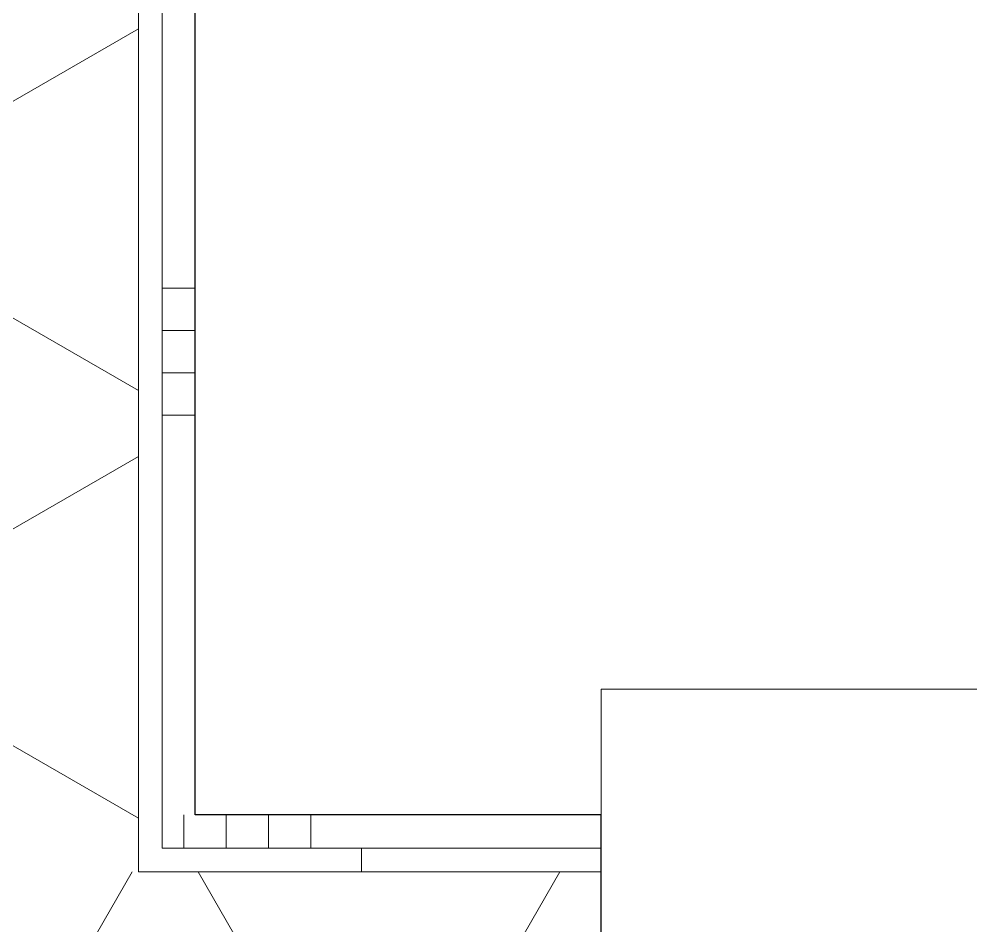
# Model space of a CAD drawing. Header units: millimetres. Extents: x -8546 to 211781, y -3000 to 31870.
# Drawn here: x -4829.4 to -4469.5, y 2074.9 to 2417.7 of the extents above; entities that cross this region are included whole.
import ezdxf

# ---------------------------------------------------------------- set-up
doc = ezdxf.new("R2010")
doc.units = ezdxf.units.MM
for name, color, linetype, lineweight in [('A-GENM', 13, 'Continuous', 9), ('A-WALL', 113, 'Continuous', 9), ('A-WALL-PATT', 111, 'Continuous', 25), ('I-WALL', 2, 'Continuous', 9)]:
    doc.layers.add(name, color=color, linetype=linetype, lineweight=lineweight)

# ---------------------------------------------------------------- blocks, each defined once
blk = doc.blocks.new('42_ISR_lb_vensterbank - 42_ISR_lb_vensterbank 280-1707394-Begane grond')
at = {"layer": 'A-GENM'}
for p, q in [((900, 280), (0, 280)), ((0, 280), (0, 265)), ((0, 232.5), (0, 265))]:
    blk.add_line(p, q, dxfattribs=at)

msp = doc.modelspace()

# ---------------------------------------------------------------- hatches: boundary and pattern name
at = {"layer": 'A-WALL-PATT', "lineweight": 9}
h = msp.add_hatch(dxfattribs=at)
h.set_pattern_fill('FP_9', color=256, angle=60, style=0, pattern_type=2)
h.set_pattern_definition([(150, (-4762.73, 6467.82), (-70, -121.2436), []), (210, (-4762.73, 6467.82), (70, -121.2436), [])])
h.paths.add_polyline_path([(-5019.23, 2095.37), (-4784.23, 2095.37), (-4784.23, 2914.39), (-4817.77, 2905.35), (-4838.89, 2897.44), (-4869.85, 2880.05), (-4874.28, 2879.96), (-4898.05, 2880.6), (-4910.06, 2884.11), (-4909.48, 2896.32), (-4906.11, 2909.33), (-4903.97, 2918.68), (-4899.82, 2945.31), (-4895.66, 2958.84), (-4895.06, 2964.4), (-4892.54, 2969.42), (-4887.5, 2983.15), (-4884.57, 2995.63), (-4881.85, 3005.55), (-4872.84, 3032.11), (-4870.32, 3053.32), (-4857.76, 3097.1), (-4852.67, 3104.12), (-4847.62, 3108.14), (-4833.9, 3113.95), (-4821.26, 3119.64), (-4820.56, 3122.04), (-4818.42, 3122.22), (-4812.65, 3124.25), (-4811.59, 3123.75), (-4809.92, 3120.18), (-4807.45, 3115.58), (-4806.69, 3115.58), (-4804.18, 3117.05), (-4800.64, 3122.49), (-4800.64, 3121.18), (-4799.17, 3122.04), (-4795.76, 3124.92), (-4791.69, 3125.22), (-4784.23, 3124.83), (-4784.23, 3301.87), (-4910.23, 3301.87), (-4910.23, 3248.87), (-5019.23, 3248.87), (-5019.23, 2116.87)])
h.paths.add_polyline_path([(-4809.61, 3043.43), (-4793.44, 3049.09), (-4793.93, 3048.75), (-4808.17, 3043.91)])
h.paths.add_polyline_path([(-4816.27, 4201.87), (-4784.23, 4201.87), (-4784.23, 5902.1), (-5019.23, 5902.1), (-5019.23, 4254.87), (-4910.23, 4254.87), (-4910.23, 4201.87)])
h.paths.add_polyline_path([(-4784.23, 5991.1), (-4784.23, 6368.37), (-5019.23, 6368.37), (-5019.23, 5991.1)])
h.paths.add_polyline_path([(-4784.23, 6457.37), (-4784.23, 8733.77), (-4910.23, 8733.77), (-4910.23, 8680.77), (-5019.23, 8680.77), (-5019.23, 6457.37)])
h.paths.add_polyline_path([(-4910.23, 9633.77), (-4784.23, 9633.77), (-4784.23, 10840.27), (-5019.23, 10840.27), (-5019.23, 9686.77), (-4910.23, 9686.77), (-4910.23, 9643.77)])
h = msp.add_hatch(dxfattribs=at)
h.set_pattern_fill('FP_8', color=256, angle=90, style=0, pattern_type=2)
h.set_pattern_definition([(180, (-4762.73, 6467.83), (-4e-13, -200), []), (180, (-4762.73, 6483.83), (-4e-13, -200), []), (180, (-4762.73, 6499.83), (-4e-13, -200), []), (180, (-4762.73, 6515.83), (-4e-13, -200), [])])
h.paths.add_polyline_path([(-4762.73, 2116.87), (-4763.7, 2575.37), (-4775.23, 2581.41), (-4775.23, 2116.87)])
h.paths.add_polyline_path([(-4762.73, 2612.55), (-4762.86, 2918.68), (-4775.23, 2915.27), (-4774.23, 2627.43), (-4763.49, 2613.79), (-4762.81, 2612.68)])
h.paths.add_polyline_path([(-4762.73, 3112.42), (-4762.73, 3301.87), (-4775.23, 3301.87), (-4775.23, 3120.56), (-4771.58, 3119.17), (-4770.65, 3117.35), (-4767.56, 3115.72), (-4764.87, 3114.25), (-4762.77, 3112.46)])
h.paths.add_polyline_path([(-4762.73, 4201.87), (-4762.73, 5902.1), (-4775.23, 5902.1), (-4775.23, 4201.87)])
h.paths.add_polyline_path([(-4775.23, 5991.1), (-4762.73, 5991.1), (-4762.73, 6368.37), (-4775.23, 6368.37), (-4775.23, 6205.12)])
h.paths.add_polyline_path([(-4762.73, 6457.37), (-4762.73, 8733.77), (-4775.23, 8733.77), (-4775.23, 6457.37)])
h.paths.add_polyline_path([(-4762.73, 9633.77), (-4762.73, 10818.77), (-4775.23, 10818.77), (-4775.23, 9633.77)])
h = msp.add_hatch(dxfattribs=at)
h.set_pattern_fill('FP_6', color=256, angle=-270, style=0, pattern_type=2)
h.set_pattern_definition([(270, (-3319.24, 2116.88), (200, -3e-13), []), (270, (-3335.24, 2116.88), (200, -3e-13), []), (270, (-3351.24, 2116.88), (200, -3e-13), []), (270, (-3367.24, 2116.88), (200, -3e-13), [])])
h.paths.add_polyline_path([(-1619.26, 2104.37), (-1473.26, 2104.37), (-1473.26, 2116.87), (-2129.23, 2116.87), (-2129.23, 2104.37), (-1895.65, 2104.37)])
h.paths.add_polyline_path([(-1375.26, 2104.37), (-1375.26, 2116.87), (-1384.26, 2116.87), (-1384.26, 2104.37)])
h.paths.add_polyline_path([(-3063.9, 2104.37), (-3029.23, 2104.37), (-3029.23, 2116.87), (-3709.23, 2116.87), (-3709.23, 2104.37), (-3355.96, 2104.37)])
h.paths.add_polyline_path([(-4609.23, 2104.37), (-4609.23, 2116.87), (-4775.23, 2116.87), (-4775.23, 2104.37), (-4670.24, 2104.37)])
h = msp.add_hatch(dxfattribs=at)
h.set_pattern_fill('FP_3', color=256, style=0, pattern_type=2)
h.set_pattern_definition([(90, (0, 0), (-100, 6e-15), [])])
h.paths.add_polyline_path([(-1473.26, 2095.37), (-1473.26, 2104.37), (-2129.23, 2104.37), (-2129.23, 2095.37), (-1603.59, 2095.37)])
h.paths.add_polyline_path([(-3029.23, 2095.37), (-3029.23, 2104.37), (-3709.23, 2104.37), (-3709.23, 2095.37), (-3063.9, 2095.37)])
h.paths.add_polyline_path([(-4609.23, 2095.37), (-4609.23, 2104.37), (-4784.23, 2104.37), (-4784.23, 2095.37), (-4670.24, 2095.37)])
h = msp.add_hatch(dxfattribs=at)
h.set_pattern_fill('FP_7', color=256, angle=-300, style=0, pattern_type=2)
h.set_pattern_definition([(240, (-3319.25, 2116.87), (121.244, -70), []), (300, (-3319.25, 2116.87), (121.244, 70), [])])
h.paths.add_polyline_path([(-1895.65, 1860.37), (-1619.26, 1860.37), (-1619.26, 2095.37), (-2129.23, 2095.37), (-2129.23, 1969.37), (-2076.23, 1969.37), (-2076.23, 1860.37)])
h.paths.add_polyline_path([(-3355.96, 1860.37), (-3082.23, 1860.37), (-3082.23, 1969.37), (-3029.23, 1969.37), (-3029.23, 2095.37), (-3709.23, 2095.37), (-3709.23, 1969.37), (-3656.23, 1969.37), (-3656.23, 1860.37), (-3648.03, 1860.37)])
h.paths.add_polyline_path([(-4670.24, 1860.37), (-4662.23, 1860.37), (-4662.23, 1969.37), (-4609.23, 1969.37), (-4609.23, 2095.37), (-5019.23, 2095.37), (-5019.23, 1860.37), (-4816.27, 1860.37)])

# ---------------------------------------------------------------- linework, layer by layer
at = {"layer": 'A-WALL'}
for p, q in [((-4784.23, 2913.67), (-4784.23, 2095.37)), ((-4775.23, 2583.14), (-4775.23, 2104.37)), ((-4775.23, 2104.37), (-4609.23, 2104.37)), ((-4784.23, 2095.37), (-4609.23, 2095.37))]:
    msp.add_line(p, q, dxfattribs=at)
at = {"layer": 'I-WALL', "lineweight": 25}
for p, q in [((-4762.73, 2116.87), (-4762.73, 2574.8)), ((-4609.23, 2116.87), (-4762.73, 2116.87)), ((-4609.23, 1969.37), (-4609.23, 2116.87))]:
    msp.add_line(p, q, dxfattribs=at)

# ---------------------------------------------------------------- block references
at = {"layer": 'A-GENM'}
msp.add_blockref('42_ISR_lb_vensterbank - 42_ISR_lb_vensterbank 280-1707394-Begane grond', (-4609.23, 1884.37), dxfattribs=at)

doc.saveas('drawing.dxf')
